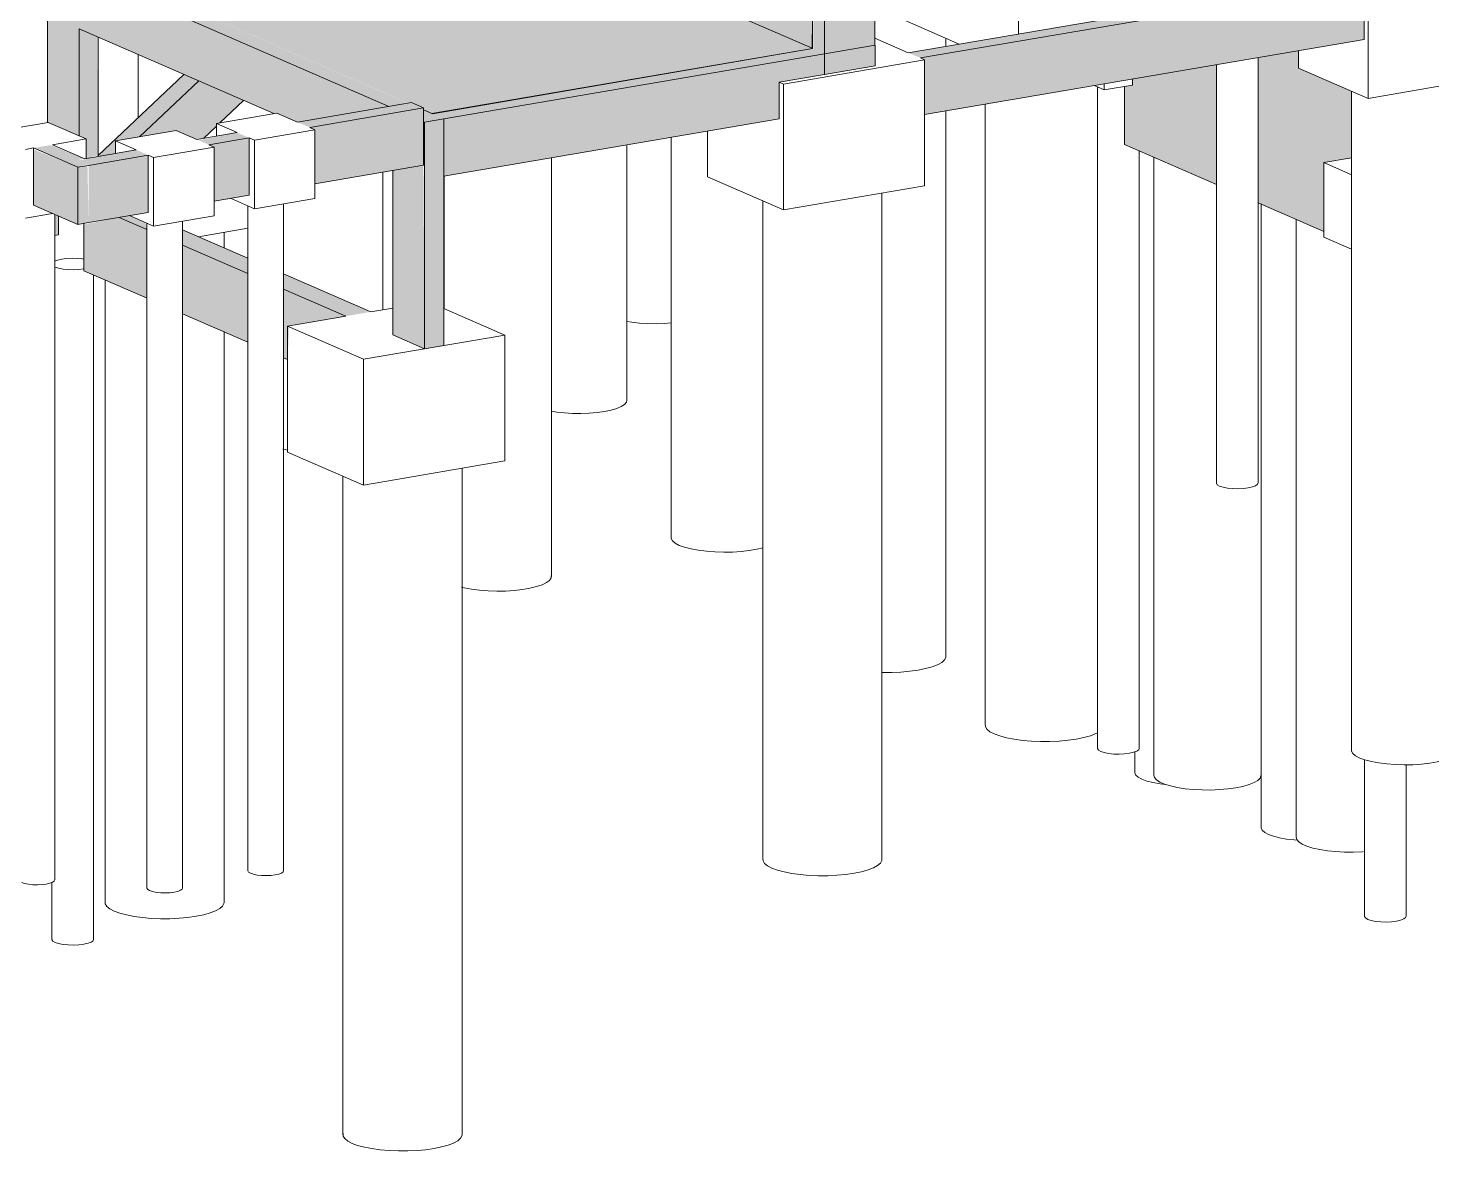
# Model space of a CAD drawing. Header units: centimetres. Extents: x -2102 to 22188, y -1637 to 88376.
# Drawn here: x 17189 to 18368, y 74916 to 75860 of the extents above; entities that cross this region are included whole.
import ezdxf

# ---------------------------------------------------------------- set-up
doc = ezdxf.new("R2010")
doc.units = ezdxf.units.CM
for name, color, linetype, lineweight in [('A-FLOR', 7, 'Continuous', 18), ('S-BEAM', 7, 'Continuous', 18), ('S-COLS', 7, 'Continuous', 18), ('S-FNDN', 7, 'Continuous', 18)]:
    doc.layers.add(name, color=color, linetype=linetype, lineweight=lineweight)

msp = doc.modelspace()

# ---------------------------------------------------------------- hatches: boundary and pattern name
at = {"layer": 'A-FLOR', "true_color": 0xbfbfbf}
msp.add_hatch(color=9, dxfattribs=at).paths.add_polyline_path([(17528.17, 75787.91), (17847.57, 75842.73), (17260.71, 76098.58), (16941.67, 76043.65), (17508.49, 75796.62), (17511.08, 75797.07), (17521.18, 75792.66), (17521.18, 75790.96)], flags=0)
at = {"layer": 'S-BEAM', "true_color": 0xbfbfbf}
h = msp.add_hatch(color=9, dxfattribs=at)
h.paths.add_polyline_path([(18604.92, 75546.18), (18604.92, 75552.62), (18390.59, 75646.07), (18390.6, 75639.62), (18561.27, 75565.21)], flags=0)
h.paths.add_polyline_path([(18663.33, 75592.84), (18676.87, 75727.26), (18676.87, 75912.27), (18424.67, 75868.84), (18424.67, 75819.51), (18390.59, 75813.66), (18390.6, 75711.75), (18662.24, 75593.32)], flags=0)
h.paths.add_polyline_path([(18277.42, 75688.96), (18277.42, 75746.68), (18300.79, 75751.01), (18300.79, 75806.6), (18256.09, 75826.09), (18256.09, 75840.61), (18222.2, 75834.63), (18222.21, 75713.03), (18260.48, 75696.35)], flags=0)
h.paths.add_polyline_path([(18187.24, 75728.28), (18187.24, 75828.89), (18116.78, 75816.89), (18116.78, 75811.89), (18110.14, 75810.75), (18110.14, 75761.89), (18187.24, 75728.28)], flags=0)
h.paths.add_polyline_path([(18116.78, 75871.11), (18187.25, 75883.1), (18187.24, 76009.87), (18180.2, 76019.61), (18180.2, 76036.38), (18178.01, 76037.33), (18110.14, 76025.67), (18110.14, 75877.31), (18116.78, 75874.41)], flags=0)
h.paths.add_polyline_path([(18222.2, 75889.06), (18256.09, 75894.83), (18256.09, 75914.56), (18222.2, 75961.47), (18222.2, 75898.13)], flags=0)
h.paths.add_polyline_path([(18411.74, 75921.33), (18524.44, 75940.52), (18524.44, 75948.68), (18537.9, 75942.82), (18676.87, 75966.48), (18676.87, 75990.91), (18378.31, 76120.28), (18378.31, 75935.91), (18410.87, 75921.71)], flags=0)
h.paths.add_polyline_path([(18307.78, 75971.26), (18307.78, 76059.62), (18256.42, 76050.8), (18256.81, 76041.82), (18306.75, 75972.68)], flags=0)
h.paths.add_polyline_path([(18581.19, 75988.38), (18567.89, 75994.18), (18567.89, 76011.49), (18581.19, 76005.7), (18581.19, 75990.91)], flags=0)
h.paths.add_polyline_path([(18110.14, 76094.33), (18147.65, 76100.77), (18110.14, 76117.12), (18110.14, 76099.85)], flags=0)
h.paths.add_polyline_path([(18242.87, 76117.13), (18307.78, 76128.28), (18307.78, 76151.83), (18230.95, 76185.33), (18231.43, 76122.11), (18241.54, 76117.71)], flags=0)
h.paths.add_polyline_path([(18178.5, 76145.19), (18178.5, 76208.19), (18170.47, 76211.69), (18110.14, 76201.41), (18111.3, 76174.49), (18178.01, 76145.4)], flags=0)
for points in [[(17847.57, 75842.73), (17847.57, 75868.46), (17531.77, 76006.15), (17489.42, 75998.88), (17834.4, 75848.47)], [(17492.19, 75793.82), (17507.18, 75797.07), (17248.01, 75910.06), (17231.91, 75907.3), (17489.28, 75795.09)], [(17415.54, 75780.66), (17492.19, 75793.82), (17231.91, 75907.3), (17231.91, 75859.21), (17395.61, 75787.84), (17398.09, 75788.26), (17408.23, 75783.85)], [(17938.56, 75834.63), (18310.61, 75898.5), (18301.36, 75902.54), (17928.46, 75839.04)], [(17942.13, 75787.15), (18311.46, 75850.04), (18310.61, 75897.99), (17938.56, 75834.63), (17942.13, 75833.07), (17942.13, 75817.13)], [(17538.3, 75735.42), (17819.97, 75783.49), (17819.97, 75814.27), (17900.6, 75828.11), (17900.38, 75845.31), (17538.3, 75783.5), (17538.3, 75748.93)], [(17538.28, 75783.51), (17857.62, 75838.27), (17848, 75842.49), (17528.76, 75787.66)], [(17248.01, 75751.88), (17262.56, 75754.38), (17262.56, 75764.98), (17282.73, 75768.45), (17332.43, 75815.38), (17320.07, 75820.77), (17248.01, 75752.71)], [(17330.83, 75766.1), (17336.44, 75767.07), (17347.28, 75777.3), (17347.28, 75779.53), (17350.16, 75780.03), (17370.17, 75798.93), (17332.43, 75815.38), (17282.73, 75768.45), (17313.38, 75773.71), (17317.48, 75771.93)], [(17425.64, 75776.25), (17521.18, 75792.66), (17511.08, 75797.07), (17415.54, 75780.66)], [(17429.99, 75728.91), (17521.18, 75744.57), (17521.18, 75792.66), (17425.64, 75776.25), (17429.99, 75774.19), (17429.99, 75744.23)], [(17230.84, 75742.79), (17238.41, 75745.05), (17231.91, 75749.11), (17236.83, 75749.96), (17207.7, 75761.41), (17193.66, 75759), (17227.81, 75744.11)], [(17340.93, 75761.7), (17374.83, 75767.52), (17364.73, 75771.93), (17332.4, 75765.42), (17333.97, 75764.74)], [(17345.28, 75714.36), (17374.83, 75719.43), (17374.83, 75767.52), (17340.93, 75761.7), (17345.28, 75759.8), (17345.28, 75717.16)], [(17230.84, 75694.7), (17230.84, 75742.79), (17193.66, 75757.85), (17193.66, 75710.91), (17219.76, 75699.53)], [(17239.99, 75744.36), (17290.11, 75752.97), (17280.01, 75757.38), (17230.84, 75748.35), (17239.42, 75744.61)], [(17239.99, 75696.27), (17290.11, 75704.88), (17290.11, 75752.97), (17239.99, 75744.36), (17239.99, 75711.79)], [(17230.84, 75694.7), (17239.99, 75696.27), (17238.98, 75744.19), (17230.84, 75742.79), (17230.84, 75696.27)], [(17211.44, 75685.44), (17214.78, 75686.02), (17214.78, 75701.7), (17211.44, 75703.16), (17211.44, 75692.41)]]:
    msp.add_hatch(color=9, dxfattribs=at).paths.add_polyline_path(points, flags=0)
h = msp.add_hatch(color=9, dxfattribs=at)
h.paths.add_polyline_path([(17455.87, 75617.67), (17477.04, 75621.31), (17403.62, 75653.32), (17403.62, 75640.45), (17408.23, 75638.44)], flags=0)
h.paths.add_polyline_path([(17373.65, 75653.52), (17373.65, 75666.39), (17318.91, 75690.25), (17318.91, 75677.38), (17358.1, 75660.3)], flags=0)
h.paths.add_polyline_path([(17288.93, 75690.45), (17287.8, 75696.27), (17274.29, 75702.16), (17265.93, 75700.48), (17284.45, 75692.41)], flags=0)
h = msp.add_hatch(color=9, dxfattribs=at)
h.paths.add_polyline_path([(17407.11, 75581.22), (17408.23, 75609.49), (17455.87, 75617.67), (17403.62, 75640.45), (17403.62, 75582.74), (17406.5, 75581.48)], flags=0)
h.paths.add_polyline_path([(17373.65, 75595.81), (17373.65, 75653.52), (17318.91, 75677.38), (17318.91, 75619.67), (17358.1, 75602.59)], flags=0)
h.paths.add_polyline_path([(17288.93, 75632.74), (17288.93, 75690.45), (17265.53, 75700.66), (17236.02, 75694.7), (17236.02, 75655.81), (17281.67, 75635.91)], flags=0)
at = {"layer": 'S-COLS', "true_color": 0xc0c0c0}
for points in [[(17857.94, 75838.13), (17857.94, 76297.88), (17847.89, 76302.29), (17848.65, 75842.21)], [(17857.94, 75838.13), (17900.38, 75845.44), (17900.38, 76165.65), (17866.1, 76159.8), (17866.1, 76299.27), (17857.94, 76297.88), (17857.94, 75839.42)], [(17231.91, 75769.15), (17231.91, 75907.3), (17205.33, 75918.89), (17205.91, 75780.49), (17227.81, 75770.94)], [(17237.81, 75750.13), (17248.01, 75752.97), (17247.19, 75852.55), (17231.91, 75859.21), (17231.91, 75769.15), (17237.81, 75766.58), (17237.81, 75752.97)], [(17847.91, 75842.53), (17847.89, 75842.6), (17847.57, 75842.68)], [(17522.2, 75780.74), (17538.28, 75783.51), (17521.18, 75790.96), (17521.18, 75781.18)], [(17522.2, 75590.3), (17538.3, 75593.06), (17538.28, 75783.5), (17522.2, 75780.74), (17522.2, 75601.85)], [(17522.2, 75590.3), (17521.18, 75744.57), (17495.62, 75740.18), (17495.69, 75601.85), (17508.49, 75596.27)]]:
    msp.add_hatch(color=9, dxfattribs=at).paths.add_polyline_path(points, flags=0)

# ---------------------------------------------------------------- linework, layer by layer
at = {"layer": 'A-FLOR', "lineweight": 9}
for p, q in [((17847.57, 75842.73), (17479.32, 76003.28)), ((17528.76, 75787.66), (17848.07, 75842.51)), ((17521.18, 75790.96), (17528.76, 75787.66))]:
    msp.add_line(p, q, dxfattribs=at)
at = {"layer": 'S-BEAM', "lineweight": 9}
for p, q in [((17489.42, 75998.88), (17847.57, 75842.73)), ((17231.91, 75907.3), (17492.19, 75793.82)), ((18301.36, 75902.54), (17928.46, 75839.04)), ((17938.56, 75834.63), (18311.46, 75898.13)), ((18311.46, 75850.04), (18311.46, 75898.13)), ((17395.61, 75787.84), (17231.91, 75859.21)), ((17858.18, 75838.1), (17900.52, 75845.38)), ((17858.18, 75838.1), (17900.52, 75845.38)), ((17900.6, 75845.34), (17858.18, 75838.1)), ((17900.52, 75845.38), (17900.6, 75845.34)), ((17900.6, 75828.03), (17900.6, 75845.34)), ((18311.46, 75850.04), (17942.13, 75787.15)), ((17848.07, 75842.51), (17528.17, 75787.91)), ((17538.28, 75783.51), (17858.18, 75838.1)), ((17858.18, 75820.79), (17858.18, 75838.1)), ((17858.18, 75838.1), (17858.18, 75820.79)), ((17320.07, 75820.77), (17248.01, 75752.71)), ((17819.97, 75814.27), (17858.18, 75820.79)), ((17858.18, 75820.79), (17900.6, 75828.03)), ((17282.73, 75768.45), (17332.43, 75815.38)), ((17819.97, 75783.49), (17819.97, 75814.27)), ((18110.14, 75810.75), (18110.14, 75761.89)), ((18116.78, 75816.89), (18116.78, 75811.89)), ((17370.17, 75798.93), (17350.16, 75780.03)), ((17511.08, 75797.07), (17415.54, 75780.66)), ((17511.08, 75797.07), (17521.18, 75792.66)), ((17425.64, 75776.25), (17521.18, 75792.66)), ((17521.18, 75792.66), (17521.18, 75744.57)), ((17347.28, 75777.3), (17336.44, 75767.07)), ((17819.97, 75783.49), (17538.3, 75735.42)), ((17236.83, 75749.96), (17209.76, 75761.76)), ((17364.73, 75771.93), (17330.83, 75766.1)), ((17340.93, 75761.7), (17374.83, 75767.52)), ((17374.83, 75719.43), (17374.83, 75767.52)), ((18110.14, 75761.89), (18187.38, 75728.22)), ((17193.66, 75759), (17230.84, 75742.79)), ((17193.66, 75710.91), (17193.66, 75759)), ((17280.01, 75757.38), (17236.83, 75749.96)), ((17239.99, 75744.36), (17290.11, 75752.97)), ((17290.11, 75704.88), (17290.11, 75752.97)), ((17230.84, 75742.79), (17239.99, 75744.36)), ((17230.84, 75694.7), (17230.84, 75742.79)), ((17521.18, 75744.57), (17429.99, 75728.91)), ((17374.83, 75719.43), (17345.28, 75714.36)), ((17230.84, 75694.7), (17193.66, 75710.91)), ((17214.78, 75701.7), (17214.78, 75686.02)), ((17290.11, 75704.88), (17239.99, 75696.27)), ((18222.21, 75713.03), (18277.42, 75688.96)), ((17239.99, 75696.27), (17230.84, 75694.7)), ((17236.02, 75695.59), (17236.02, 75655.81)), ((17265.53, 75700.66), (17288.95, 75690.45)), ((17373.71, 75666.36), (17318.91, 75690.25)), ((17214.78, 75686.02), (17211.44, 75685.44)), ((17318.91, 75677.38), (17373.72, 75653.49)), ((17289.02, 75632.71), (17236.02, 75655.81)), ((17477.04, 75621.31), (17403.62, 75653.32)), ((17403.62, 75640.45), (17455.87, 75617.67)), ((17373.79, 75595.75), (17318.91, 75619.67)), ((17407.11, 75581.22), (17403.62, 75582.74))]:
    msp.add_line(p, q, dxfattribs=at)
at = {"layer": 'S-COLS', "lineweight": 9}
for p, q in [((17900.38, 76305.11), (17900.38, 75845.36)), ((17847.89, 76302.29), (17847.89, 75842.54)), ((17857.94, 75838.13), (17857.94, 76297.88)), ((17205.33, 75870.8), (17205.33, 75780.39)), ((17231.91, 75859.21), (17231.91, 75769.15)), ((17248.01, 75852.19), (17248.01, 75751.88)), ((17847.57, 75854.22), (17847.57, 75842.68)), ((17521.18, 75790.96), (17528.17, 75787.91)), ((17538.3, 75783.5), (17522.2, 75780.74)), ((17522.2, 75780.74), (17522.2, 75590.3)), ((17538.3, 75783.5), (17538.3, 75593.06)), ((17495.62, 75740.18), (17495.62, 75601.88)), ((17522.2, 75590.3), (17495.62, 75601.88)), ((17538.3, 75593.06), (17522.2, 75590.3))]:
    msp.add_line(p, q, dxfattribs=at)
at = {"layer": 'S-FNDN', "lineweight": 9}
for p, q in [((18020.93, 75854.78), (18020.93, 76007.38)), ((18314.57, 75896.78), (18314.57, 75800.6)), ((17971.21, 75846.32), (17900.38, 75877.19)), ((17928.46, 75839.04), (17900.38, 75851.28)), ((17960.09, 75844.42), (17960.09, 75851.16)), ((17281.67, 75784.51), (17281.67, 75837.51)), ((17823.55, 75812.71), (17942.13, 75833.07)), ((17942.13, 75833.07), (17938.56, 75834.63)), ((17942.13, 75727.27), (17942.13, 75833.07)), ((18222.22, 75477.51), (18222.22, 75834.85)), ((18256.09, 75826.09), (18256.09, 75840.61)), ((18187.22, 75828.89), (18187.22, 75477.51)), ((18314.57, 75800.6), (18256.09, 75826.09)), ((18424.67, 75819.51), (18314.57, 75800.6)), ((17819.97, 75814.27), (17823.55, 75812.71)), ((17823.55, 75812.71), (17823.55, 75706.91)), ((18093.07, 75807.82), (18084.77, 75811.44)), ((18087.39, 75810.29), (18087.39, 75254.49)), ((18093.07, 75812.85), (18093.07, 75807.82)), ((18116.78, 75811.89), (18093.07, 75807.82)), ((18300.69, 75806.64), (18300.69, 75253.01)), ((17398.09, 75788.26), (17347.28, 75779.53)), ((17415.54, 75780.66), (17398.09, 75788.26)), ((17960.09, 75331.9), (17960.09, 75790.21)), ((17993, 75795.81), (17993, 75273.95)), ((17205.91, 75780.49), (17177.86, 75775.67)), ((17237.81, 75766.58), (17205.91, 75780.49)), ((17313.38, 75773.71), (17262.56, 75764.98)), ((17330.83, 75766.1), (17313.38, 75773.71)), ((17347.28, 75779.53), (17364.73, 75771.93)), ((17347.28, 75768.93), (17347.28, 75779.53)), ((17379.17, 75765.63), (17429.99, 75774.36)), ((17429.99, 75774.36), (17425.64, 75776.25)), ((17429.99, 75716.65), (17429.99, 75774.36)), ((17759.76, 75734.72), (17759.76, 75773.22)), ((17209.76, 75761.76), (17237.81, 75766.58)), ((17237.81, 75750.01), (17237.81, 75766.58)), ((17262.56, 75764.98), (17280.01, 75757.38)), ((17262.56, 75754.38), (17262.56, 75764.98)), ((17345.28, 75759.8), (17340.93, 75761.7)), ((17374.83, 75767.52), (17379.17, 75765.63)), ((17379.17, 75765.63), (17379.17, 75707.92)), ((17692, 75546.81), (17692, 75761.65)), ((17729.21, 75768), (17729.21, 75431.69)), ((17186.99, 75757.85), (17193.66, 75759)), ((17290.11, 75752.97), (17294.46, 75751.08)), ((17294.46, 75751.08), (17345.28, 75759.8)), ((17294.46, 75751.08), (17294.46, 75693.37)), ((17345.28, 75702.1), (17345.28, 75759.8)), ((17628.65, 75398.95), (17628.65, 75750.84)), ((18122.39, 75254.49), (18122.39, 75756.55)), ((18134.7, 75751.19), (18134.7, 75231.85)), ((18300.79, 75750.7), (18277.42, 75746.68)), ((17486.98, 75623.02), (17486.98, 75738.7)), ((18277.42, 75746.68), (18300.79, 75736.49)), ((18277.42, 75684.16), (18277.42, 75746.68)), ((17538.65, 75735.52), (17538.65, 75624.02)), ((17823.55, 75706.91), (17759.76, 75734.72)), ((17942.13, 75727.27), (17823.55, 75706.91)), ((17379.17, 75707.92), (17359, 75716.71)), ((17429.99, 75716.65), (17379.17, 75707.92)), ((17806.26, 75714.45), (17806.26, 75161.2)), ((17906.26, 75161.2), (17906.26, 75721.11)), ((17209.49, 75704.01), (17186.99, 75700.14)), ((17211.45, 75143.98), (17211.45, 75703.15)), ((17294.46, 75693.37), (17274.29, 75702.16)), ((17345.28, 75702.1), (17294.46, 75693.37)), ((17373.63, 75710.33), (17373.63, 75151.76)), ((17403.63, 75151.76), (17403.63, 75712.12)), ((18224.7, 75231.85), (18224.7, 75711.95)), ((18224.91, 75711.85), (18224.91, 75188.08)), ((17288.92, 75695.78), (17288.92, 75137.21)), ((17318.92, 75137.21), (17318.92, 75697.57)), ((17373.68, 75691.56), (17332.24, 75684.44)), ((18254.32, 75699.03), (18254.32, 75179.7)), ((17353.74, 75675.07), (17353.74, 75688.14)), ((18300.79, 75673.98), (18277.42, 75684.16)), ((17244.17, 75094.04), (17244.17, 75652.26)), ((17253.74, 75648.09), (17253.74, 75125.07)), ((17495.62, 75624.5), (17477.04, 75621.31)), ((17589.48, 75601.85), (17538.3, 75624.17)), ((17455.87, 75617.67), (17407.11, 75609.3)), ((17407.11, 75609.3), (17470.91, 75581.48)), ((17407.11, 75503.5), (17407.11, 75609.3)), ((17353.74, 75125.07), (17353.74, 75604.49)), ((17470.91, 75581.48), (17589.48, 75601.85)), ((17589.48, 75496.05), (17589.48, 75601.85)), ((17470.91, 75581.48), (17470.91, 75475.68)), ((17470.91, 75475.68), (17407.11, 75503.5)), ((17589.48, 75496.05), (17470.91, 75475.68)), ((17553.61, 74929.98), (17553.61, 75489.89)), ((17453.61, 75483.22), (17453.61, 74929.98)), ((18118.59, 75251.57), (18118.59, 75234.43)), ((18311.62, 75244.98), (18311.62, 75113.45)), ((18346.62, 75113.45), (18346.62, 75240.72)), ((17209.17, 75141.85), (17209.17, 75094.04))]:
    msp.add_line(p, q, dxfattribs=at)
for points in [[(17211.4, 75663.85, 0), (17213.85, 75664.77, 0), (17217.37, 75665.57, 0), (17221.52, 75666.09, 0), (17226.02, 75666.3, 0), (17230.57, 75666.18, 0), (17234.85, 75665.75, 0), (17236.09, 75665.55, 0)], [(17235.97, 75657.46, 0), (17231.82, 75656.94, 0), (17227.32, 75656.73, 0), (17222.77, 75656.85, 0), (17218.48, 75657.28, 0), (17214.76, 75658.01, 0), (17211.85, 75658.97, 0)], [(17729.33, 75612.04, 0), (17723.46, 75611.56, 0), (17716.54, 75611.32, 0), (17709.58, 75611.42, 0), (17702.78, 75611.84, 0), (17696.36, 75612.59, 0), (17691.9, 75613.34, 0)], [(17691.97, 75547.21, 0), (17691.62, 75545.31, 0), (17690.06, 75543.45, 0), (17687.35, 75541.69, 0), (17683.57, 75540.09, 0), (17678.82, 75538.69, 0), (17673.26, 75537.54, 0), (17667.05, 75536.67, 0), (17660.39, 75536.1, 0), (17653.47, 75535.87, 0), (17646.51, 75535.96, 0), (17639.71, 75536.39, 0), (17633.29, 75537.13, 0), (17628.37, 75537.97, 0)], [(17407.03, 75505.16, 0), (17404.92, 75505.61, 0), (17403.17, 75506.03, 0)], [(18189.9, 75474.96, 0), (18188, 75476.1, 0), (18187.24, 75477.33, 0), (18187.22, 75477.51, 0)], [(18222.21, 75477.69, 0), (18221.78, 75476.44, 0), (18220.19, 75475.27, 0), (18217.55, 75474.25, 0), (18214.03, 75473.45, 0), (18209.87, 75472.93, 0), (18205.37, 75472.72, 0), (18200.82, 75472.84, 0), (18196.54, 75473.28, 0), (18192.81, 75474, 0), (18189.9, 75474.96, 0)], [(17736.1, 75425.14, 0), (17732.68, 75426.95, 0), (17730.4, 75428.88, 0), (17729.31, 75430.89, 0), (17729.21, 75431.69, 0)], [(17806.48, 75423.11, 0), (17801.2, 75421.83, 0), (17794.91, 75420.75, 0), (17788.05, 75419.97, 0), (17780.81, 75419.51, 0), (17773.4, 75419.38, 0), (17766, 75419.58, 0), (17758.83, 75420.12, 0), (17752.08, 75420.97, 0), (17745.93, 75422.11, 0), (17740.56, 75423.51, 0), (17736.1, 75425.14, 0)], [(17628.55, 75399.75, 0), (17628.42, 75397.71, 0), (17627.06, 75395.71, 0), (17624.52, 75393.8, 0), (17620.86, 75392.03, 0), (17616.19, 75390.45, 0), (17610.63, 75389.1, 0), (17604.34, 75388.02, 0), (17597.48, 75387.24, 0), (17590.24, 75386.77, 0), (17582.83, 75386.64, 0), (17575.43, 75386.85, 0), (17568.26, 75387.38, 0), (17561.51, 75388.23, 0), (17555.36, 75389.37, 0), (17553.19, 75389.89, 0)], [(17960.09, 75331.9, 0), (17959.98, 75330.97, 0), (17958.83, 75328.85, 0), (17956.49, 75326.8, 0), (17953, 75324.87, 0), (17948.46, 75323.12, 0), (17942.97, 75321.59, 0), (17936.68, 75320.31, 0)], [(17936.68, 75320.31, 0), (17929.72, 75319.31, 0), (17922.29, 75318.63, 0), (17914.55, 75318.27, 0), (17906.71, 75318.25, 0)], [(18069.58, 75262.36, 0), (18062.63, 75261.37, 0), (18055.2, 75260.68, 0), (18047.46, 75260.32, 0), (18039.62, 75260.3, 0), (18031.85, 75260.61, 0), (18024.37, 75261.25, 0), (18017.34, 75262.21, 0), (18010.94, 75263.45, 0), (18005.33, 75264.95, 0), (18000.65, 75266.68, 0), (17997.02, 75268.58, 0), (17994.51, 75270.61, 0), (17993.2, 75272.73, 0), (17993.12, 75274.88, 0)], [(18087.54, 75267.73, 0), (18085.91, 75266.93, 0), (18081.37, 75265.18, 0), (18075.88, 75263.64, 0), (18069.58, 75262.36, 0)], [(18090.07, 75251.94, 0), (18088.17, 75253.08, 0), (18087.41, 75254.31, 0), (18087.39, 75254.49, 0)], [(18122.38, 75254.67, 0), (18121.95, 75253.42, 0), (18120.36, 75252.25, 0), (18117.72, 75251.23, 0), (18114.2, 75250.43, 0), (18110.04, 75249.91, 0), (18105.54, 75249.7, 0), (18100.99, 75249.82, 0), (18096.71, 75250.26, 0), (18092.99, 75250.98, 0), (18090.07, 75251.94, 0)], [(18390.6, 75253.8, 0), (18390.47, 75251.77, 0), (18389.11, 75249.77, 0), (18386.57, 75247.85, 0), (18382.91, 75246.08, 0), (18378.24, 75244.5, 0), (18372.68, 75243.15, 0), (18366.39, 75242.07, 0), (18359.53, 75241.29, 0), (18352.29, 75240.82, 0), (18344.88, 75240.69, 0), (18337.48, 75240.9, 0), (18330.31, 75241.43, 0), (18323.56, 75242.28, 0), (18317.41, 75243.43, 0), (18312.04, 75244.83, 0), (18307.58, 75246.46, 0)], [(18307.58, 75246.46, 0), (18304.16, 75248.27, 0), (18301.88, 75250.2, 0), (18300.79, 75252.21, 0), (18300.7, 75253.01, 0)], [(18124.71, 75228.61, 0), (18121.53, 75230.31, 0), (18119.48, 75232.13, 0), (18118.61, 75234.03, 0), (18118.59, 75234.43, 0)], [(18203.62, 75221.42, 0), (18197.02, 75220.49, 0), (18189.95, 75219.86, 0), (18182.6, 75219.56, 0), (18175.17, 75219.6, 0), (18167.86, 75219.97, 0), (18160.88, 75220.67, 0), (18154.41, 75221.67, 0), (18148.62, 75222.95, 0), (18143.69, 75224.47, 0), (18139.74, 75226.19, 0), (18136.88, 75228.07, 0), (18135.19, 75230.05, 0), (18134.71, 75232.08, 0)], [(18224.7, 75231.85, 0), (18224.69, 75231.63, 0), (18223.94, 75229.61, 0), (18221.99, 75227.64, 0), (18218.88, 75225.8, 0), (18214.7, 75224.11, 0), (18209.57, 75222.64, 0), (18203.62, 75221.42, 0)], [(18144.43, 75224.19, 0), (18139.88, 75224.76, 0), (18134.02, 75225.79, 0), (18128.92, 75227.09, 0), (18124.71, 75228.61, 0)], [(18231.04, 75182.26, 0), (18227.86, 75183.95, 0), (18225.81, 75185.78, 0), (18224.94, 75187.67, 0), (18224.91, 75188.07, 0)], [(18255.11, 75177.46, 0), (18252.63, 75177.66, 0), (18246.21, 75178.4, 0), (18240.35, 75179.44, 0), (18235.24, 75180.73, 0), (18231.04, 75182.26, 0)], [(18310.63, 75167.78, 0), (18309.57, 75167.71, 0), (18302.22, 75167.41, 0), (18294.79, 75167.45, 0), (18287.48, 75167.82, 0), (18280.5, 75168.52, 0), (18274.02, 75169.52, 0), (18268.24, 75170.79, 0), (18263.31, 75172.32, 0), (18259.36, 75174.04, 0), (18256.5, 75175.92, 0), (18254.8, 75177.9, 0), (18254.33, 75179.93, 0)], [(17813.91, 75153.93, 0), (17810.27, 75155.83, 0), (17807.77, 75157.86, 0), (17806.46, 75159.98, 0), (17806.38, 75162.13, 0)], [(17906.26, 75161.2, 0), (17906.15, 75160.27, 0), (17905, 75158.15, 0), (17902.66, 75156.1, 0), (17899.17, 75154.18, 0), (17894.63, 75152.43, 0), (17889.14, 75150.89, 0), (17882.84, 75149.61, 0), (17875.89, 75148.62, 0), (17868.45, 75147.93, 0), (17860.72, 75147.57, 0), (17852.87, 75147.55, 0), (17845.11, 75147.86, 0), (17837.62, 75148.5, 0), (17830.6, 75149.46, 0), (17824.2, 75150.7, 0), (17818.59, 75152.2, 0), (17813.91, 75153.93, 0)], [(17375.93, 75149.58, 0), (17374.3, 75150.55, 0), (17373.65, 75151.61, 0), (17373.64, 75151.76, 0)], [(17403.62, 75151.91, 0), (17403.26, 75150.84, 0), (17401.89, 75149.84, 0), (17399.63, 75148.97, 0), (17396.61, 75148.28, 0), (17393.05, 75147.84, 0), (17389.19, 75147.66, 0), (17385.29, 75147.76, 0), (17381.62, 75148.13, 0), (17378.43, 75148.75, 0), (17375.93, 75149.58, 0)], [(17211.44, 75144.13, 0), (17211.07, 75143.07, 0), (17209.71, 75142.06, 0), (17207.44, 75141.19, 0), (17204.42, 75140.51, 0), (17200.86, 75140.06, 0), (17197, 75139.88, 0), (17193.1, 75139.98, 0), (17189.43, 75140.35, 0), (17186.24, 75140.97, 0), (17183.74, 75141.8, 0)], [(17291.22, 75135.02, 0), (17289.59, 75136, 0), (17288.93, 75137.06, 0), (17288.92, 75137.21, 0)], [(17318.91, 75137.36, 0), (17318.54, 75136.29, 0), (17317.18, 75135.29, 0), (17314.91, 75134.41, 0), (17311.9, 75133.73, 0), (17308.34, 75133.28, 0), (17304.48, 75133.11, 0), (17300.58, 75133.21, 0), (17296.91, 75133.58, 0), (17293.71, 75134.2, 0), (17291.22, 75135.02, 0)], [(17330.32, 75113.48, 0), (17323.37, 75112.49, 0), (17315.94, 75111.8, 0), (17308.2, 75111.44, 0), (17300.36, 75111.42, 0), (17292.59, 75111.73, 0), (17285.11, 75112.37, 0), (17278.08, 75113.33, 0), (17271.68, 75114.57, 0), (17266.07, 75116.07, 0), (17261.39, 75117.8, 0), (17257.76, 75119.7, 0), (17255.25, 75121.73, 0), (17253.94, 75123.85, 0), (17253.86, 75126, 0)], [(17353.74, 75125.07, 0), (17353.63, 75124.14, 0), (17352.48, 75122.02, 0), (17350.14, 75119.97, 0), (17346.65, 75118.05, 0), (17342.11, 75116.3, 0), (17336.62, 75114.76, 0), (17330.32, 75113.48, 0)], [(18314.3, 75110.9, 0), (18312.4, 75112.04, 0), (18311.63, 75113.27, 0), (18311.62, 75113.45, 0)], [(18346.61, 75113.63, 0), (18346.18, 75112.38, 0), (18344.59, 75111.21, 0), (18341.94, 75110.19, 0), (18338.42, 75109.39, 0), (18334.27, 75108.87, 0), (18329.77, 75108.66, 0), (18325.22, 75108.78, 0), (18320.94, 75109.22, 0), (18317.21, 75109.94, 0), (18314.3, 75110.9, 0)], [(17211.85, 75091.49, 0), (17209.94, 75092.63, 0), (17209.18, 75093.86, 0), (17209.17, 75094.04, 0)], [(17244.16, 75094.21, 0), (17243.73, 75092.97, 0), (17242.14, 75091.8, 0), (17239.49, 75090.78, 0), (17235.97, 75089.98, 0), (17231.82, 75089.46, 0), (17227.32, 75089.25, 0), (17222.77, 75089.37, 0), (17218.48, 75089.8, 0), (17214.76, 75090.53, 0), (17211.85, 75091.49, 0)], [(17461.27, 74922.7, 0), (17457.63, 74924.61, 0), (17455.12, 74926.64, 0), (17453.81, 74928.76, 0), (17453.73, 74930.91, 0)], [(17553.61, 74929.98, 0), (17553.5, 74929.05, 0), (17552.35, 74926.93, 0), (17550.01, 74924.88, 0), (17546.52, 74922.96, 0), (17541.98, 74921.21, 0), (17536.49, 74919.67, 0), (17530.2, 74918.39, 0), (17523.24, 74917.39, 0), (17515.81, 74916.71, 0), (17508.07, 74916.35, 0), (17500.23, 74916.33, 0), (17492.46, 74916.64, 0), (17484.98, 74917.28, 0), (17477.95, 74918.24, 0), (17471.55, 74919.48, 0), (17465.94, 74920.98, 0), (17461.27, 74922.7, 0)]]:
    msp.add_polyline3d(points, dxfattribs=at)

doc.saveas('drawing.dxf')
